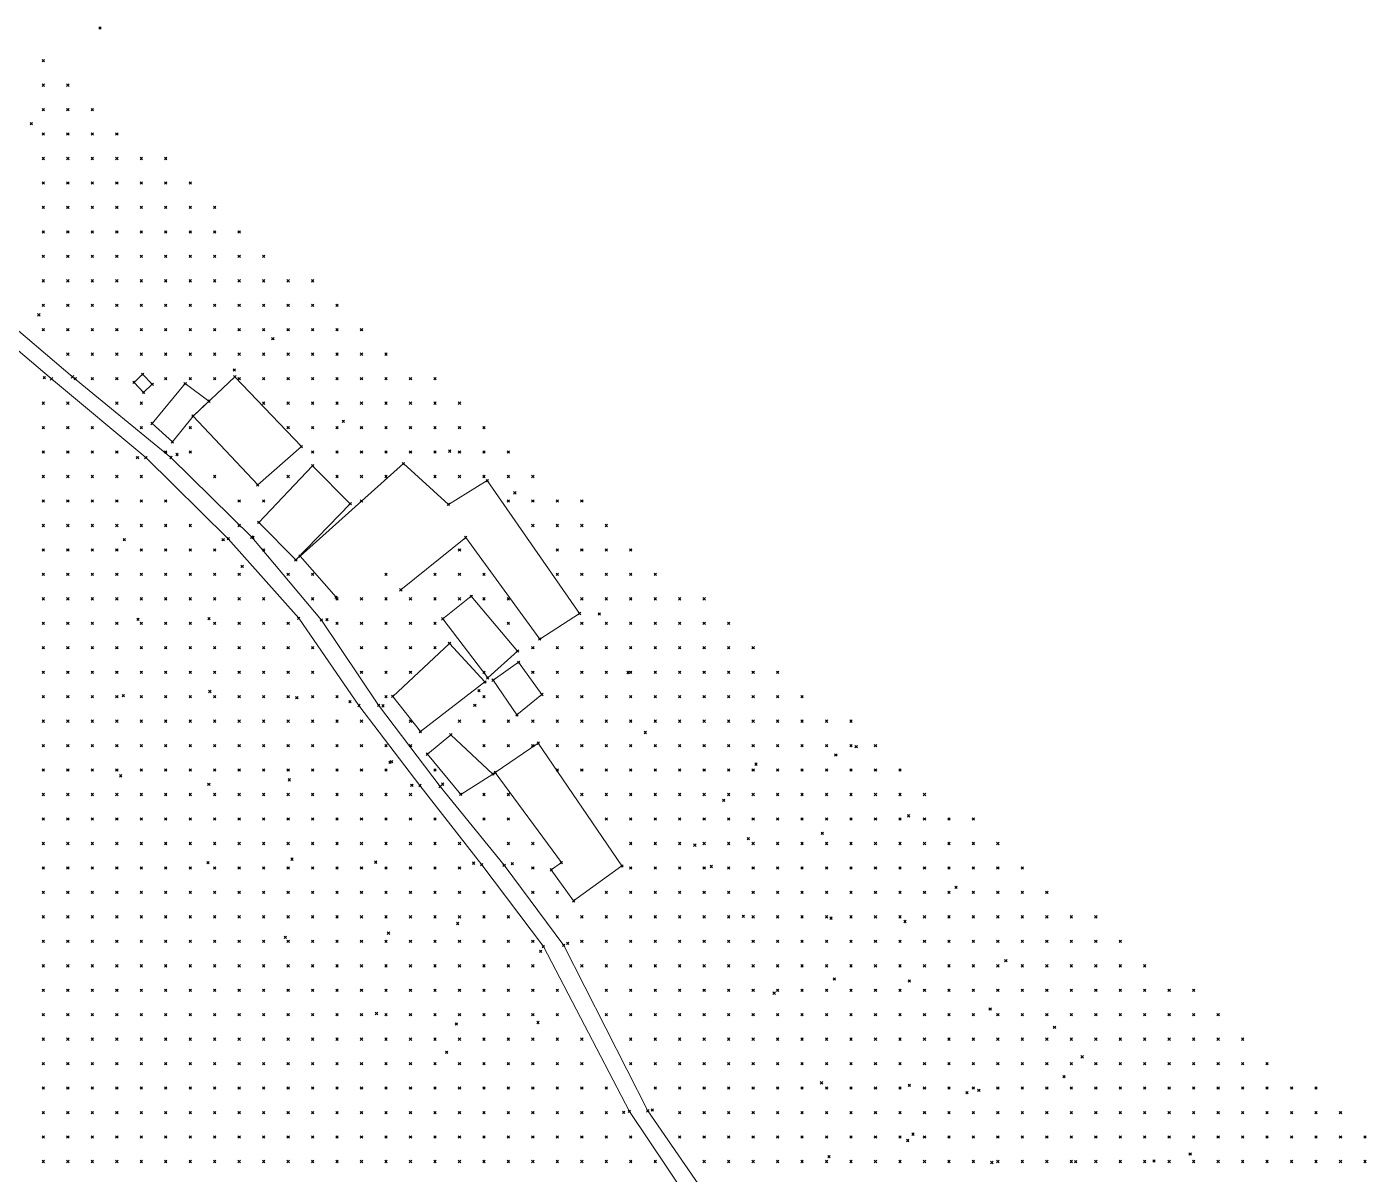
# Model space of a CAD drawing. Header units: metres. Extents: x 441556 to 446409, y 432338 to 461058.
# Drawn here: x 445470.2 to 445634.4, y 439372.4 to 439513 of the extents above; entities that cross this region are included whole.
import ezdxf

# ---------------------------------------------------------------- set-up
doc = ezdxf.new("R2010")
doc.units = ezdxf.units.M
doc.header["$MEASUREMENT"] = 0
doc.header["$PDMODE"] = 35
doc.header["$PDSIZE"] = 0.15
for name, color, linetype, lineweight in [('DTM-BRE-RevN_GRP_CONSTRUCTIE', 2, 'Continuous', 0), ('DTM-BRE-RevN_GRP_DRUM PAMANT', 2, 'Continuous', 0), ('DTM-BRE-RevN_GRP_DRUM PIATRA', 2, 'Continuous', 0), ('DTM-NOK-RevN_LIDAR_co_lidar', 91, 'Continuous', 0), ('DTM-NOK-RevN_RTK', 32, 'Continuous', 0)]:
    doc.layers.add(name, color=color, linetype=linetype, lineweight=lineweight)

msp = doc.modelspace()

# ---------------------------------------------------------------- linework, layer by layer
at = {"layer": 'DTM-BRE-RevN_GRP_CONSTRUCTIE'}
for p, q in [((445483.348, 439469.434, 355.159), (445484.405, 439470.425, 355.159)), ((445484.405, 439470.425, 355.159), (445485.568, 439469.205, 355.145)), ((445484.519, 439468.205, 355.002), (445483.348, 439469.434, 355.159)), ((445485.568, 439469.205, 355.145), (445484.519, 439468.205, 355.002)), ((445485.572, 439464.392, 354.172), (445489.62, 439469.283, 354.725)), ((445489.62, 439469.283, 354.725), (445492.527, 439467.133, 354.725)), ((445490.581, 439465.306, 354.46), (445495.709, 439470.119, 355.226)), ((445495.709, 439470.119, 355.226), (445503.857, 439461.56, 356.816)), ((445492.527, 439467.133, 354.725), (445490.581, 439465.306, 354.46)), ((445490.581, 439465.306, 354.46), (445488.054, 439462.143, 354.214)), ((445498.501, 439456.868, 354.716), (445490.581, 439465.306, 354.46)), ((445488.054, 439462.143, 354.214), (445485.572, 439464.392, 354.172)), ((445503.857, 439461.56, 356.816), (445498.501, 439456.868, 354.716)), ((445505.238, 439459.223, 356.605), (445498.643, 439452.27, 354.605)), ((445516.365, 439459.471, 357.934), (445503.71, 439448.13, 354.664)), ((445509.837, 439454.561, 356.647), (445505.238, 439459.223, 356.605)), ((445521.879, 439454.475, 358.454), (445516.365, 439459.471, 357.934)), ((445526.633, 439457.394, 359.411), (445521.879, 439454.475, 358.454)), ((445537.941, 439441.097, 359.756), (445526.633, 439457.394, 359.411)), ((445503.177, 439447.669, 354.094), (445509.837, 439454.561, 356.647)), ((445498.643, 439452.27, 354.605), (445503.177, 439447.669, 354.094)), ((445516.046, 439444.008, 356.265), (445523.995, 439450.417, 358.296)), ((445523.995, 439450.417, 358.296), (445533.069, 439437.974, 358.49)), ((445503.71, 439448.13, 354.664), (445508.11, 439443.094, 355.568)), ((445521.194, 439440.452, 356.948), (445524.682, 439443.217, 357.487)), ((445524.682, 439443.217, 357.487), (445530.346, 439436.495, 358.187)), ((445533.069, 439437.974, 358.49), (445537.941, 439441.097, 359.756)), ((445526.688, 439433.204, 357.82), (445521.194, 439440.452, 356.948)), ((445515.045, 439430.939, 355.394), (445522.014, 439437.438, 357.129)), ((445522.014, 439437.438, 357.129), (445526.358, 439432.705, 357.81)), ((445530.346, 439436.495, 358.187), (445526.688, 439433.204, 357.82)), ((445530.483, 439435.116, 358.263), (445527.367, 439432.923, 357.838)), ((445533.326, 439431.175, 358.363), (445530.483, 439435.116, 358.263)), ((445526.358, 439432.705, 357.81), (445518.444, 439426.616, 356.055)), ((445527.367, 439432.923, 357.838), (445530.274, 439428.676, 358.213)), ((445518.444, 439426.616, 356.055), (445515.045, 439430.939, 355.394)), ((445530.274, 439428.676, 358.213), (445533.326, 439431.175, 358.363)), ((445519.296, 439423.849, 355.225), (445522.17, 439426.222, 355.34)), ((445522.17, 439426.222, 355.34), (445527.33, 439421.411, 355.769)), ((445532.894, 439425.205, 357.931), (445527.62, 439421.612, 355.931)), ((445543.147, 439410.154, 357.505), (445532.894, 439425.205, 357.931)), ((445523.382, 439418.927, 355.587), (445519.296, 439423.849, 355.225)), ((445527.33, 439421.411, 355.769), (445523.382, 439418.927, 355.587)), ((445527.62, 439421.612, 355.931), (445535.717, 439410.559, 355.846)), ((445535.717, 439410.559, 355.846), (445534.484, 439409.668, 355.59)), ((445534.484, 439409.668, 355.59), (445537.226, 439405.874, 356.016)), ((445537.226, 439405.874, 356.016), (445543.147, 439410.154, 357.505))]:
    msp.add_line(p, q, dxfattribs=at)
at = {"layer": 'DTM-BRE-RevN_GRP_DRUM PAMANT'}
for p, q in [((445461.198, 439480.082, 355.376), (445473.241, 439469.87, 354.723)), ((445473.241, 439469.87, 354.723), (445484.801, 439460.218, 354.331)), ((445484.801, 439460.218, 354.331), (445494.895, 439450.264, 354.122)), ((445494.895, 439450.264, 354.122), (445503.529, 439440.519, 354.315)), ((445503.529, 439440.519, 354.315), (445510.915, 439429.815, 354.943)), ((445510.915, 439429.815, 354.943), (445518.387, 439420.013, 354.997)), ((445518.387, 439420.013, 354.997), (445525.961, 439410.305, 354.86)), ((445525.961, 439410.305, 354.86), (445533.511, 439400.26, 354.627)), ((445533.511, 439400.26, 354.627), (445544.056, 439380.06, 354.585)), ((445544.056, 439380.06, 354.585), (445551.036, 439369.637, 353.845))]:
    msp.add_line(p, q, dxfattribs=at)
at = {"layer": 'DTM-BRE-RevN_GRP_DRUM PIATRA'}
for p, q in [((445475.804, 439470.117, 354.713), (445463.857, 439480.279, 355.439)), ((445487.87, 439460.225, 354.319), (445475.804, 439470.117, 354.713)), ((445497.775, 439450.457, 354.117), (445487.87, 439460.225, 354.319)), ((445506.312, 439440.295, 354.502), (445497.775, 439450.457, 354.117)), ((445513.327, 439429.843, 355.013), (445506.312, 439440.295, 354.502)), ((445520.861, 439419.896, 355.212), (445513.327, 439429.843, 355.013)), ((445528.716, 439410.226, 355.007), (445520.861, 439419.896, 355.212)), ((445536.004, 439400.409, 354.93), (445528.716, 439410.226, 355.007)), ((445546.317, 439380.122, 354.813), (445536.004, 439400.409, 354.93)), ((445552.932, 439370.523, 354.027), (445546.317, 439380.122, 354.813))]:
    msp.add_line(p, q, dxfattribs=at)
at = {"layer": 'DTM-NOK-RevN_LIDAR_co_lidar'}
for p in [(445472.24, 439508.883, 359.851), (445472.24, 439505.884, 359.299), (445475.239, 439505.884, 359.255), (445472.24, 439502.884, 358.796), (445475.239, 439502.884, 358.801), (445478.239, 439502.884, 358.923), (445472.24, 439499.885, 358.286), (445475.239, 439499.885, 358.27), (445478.239, 439499.885, 358.523), (445481.238, 439499.885, 358.648), (445472.24, 439496.886, 357.762), (445475.239, 439496.886, 357.806), (445478.239, 439496.886, 357.981), (445481.238, 439496.886, 358.149), (445484.237, 439496.886, 358.297), (445487.237, 439496.886, 358.423), (445472.24, 439493.886, 357.333), (445475.239, 439493.886, 357.393), (445478.239, 439493.886, 357.525), (445481.238, 439493.886, 357.712), (445484.237, 439493.886, 357.856), (445487.237, 439493.886, 357.945), (445490.236, 439493.886, 358.06), (445472.24, 439490.887, 357.011), (445475.239, 439490.887, 356.99), (445478.239, 439490.887, 357.085), (445481.238, 439490.887, 357.262), (445484.237, 439490.887, 357.447), (445487.237, 439490.887, 357.558), (445490.236, 439490.887, 357.613), (445493.235, 439490.887, 357.862), (445472.24, 439487.888, 356.735), (445475.239, 439487.888, 356.711), (445478.239, 439487.888, 356.746), (445481.238, 439487.888, 356.846), (445484.237, 439487.888, 357.016), (445487.237, 439487.888, 357.168), (445490.236, 439487.888, 357.303), (445493.235, 439487.888, 357.427), (445496.235, 439487.888, 357.852), (445472.24, 439484.888, 356.507), (445475.239, 439484.888, 356.484), (445478.239, 439484.888, 356.507), (445481.238, 439484.888, 356.543), (445484.237, 439484.888, 356.638), (445487.237, 439484.888, 356.773), (445490.236, 439484.888, 356.952), (445493.235, 439484.888, 357.049), (445496.235, 439484.888, 357.415), (445499.234, 439484.888, 358.073), (445472.24, 439481.889, 356.304), (445475.239, 439481.889, 356.286), (445478.239, 439481.889, 356.282), (445481.238, 439481.889, 356.299), (445484.237, 439481.889, 356.32), (445487.237, 439481.889, 356.402), (445490.236, 439481.889, 356.467), (445493.235, 439481.889, 356.64), (445496.235, 439481.889, 357.167), (445499.234, 439481.889, 357.758), (445502.233, 439481.889, 358.179), (445505.233, 439481.889, 358.526), (445472.24, 439478.89, 356.035), (445475.239, 439478.89, 356.07), (445478.239, 439478.89, 356.058), (445481.238, 439478.89, 356.057), (445484.237, 439478.89, 356.042), (445487.237, 439478.89, 356.015), (445490.236, 439478.89, 356.003), (445493.235, 439478.89, 356.344), (445496.235, 439478.89, 356.952), (445499.234, 439478.89, 357.452), (445502.233, 439478.89, 357.789), (445505.233, 439478.89, 358.078), (445508.232, 439478.89, 358.391), (445472.24, 439475.89, 355.503), (445475.239, 439475.89, 355.771), (445478.239, 439475.89, 355.825), (445481.238, 439475.89, 355.817), (445484.237, 439475.89, 355.764), (445487.237, 439475.89, 355.613), (445490.236, 439475.89, 355.618), (445493.235, 439475.89, 356.081), (445496.235, 439475.89, 356.63), (445499.234, 439475.89, 357.056), (445502.233, 439475.89, 357.377), (445505.233, 439475.89, 357.628), (445508.232, 439475.89, 357.954), (445511.231, 439475.89, 358.375), (445475.239, 439472.891, 355.223), (445478.239, 439472.891, 355.506), (445481.238, 439472.891, 355.561), (445484.237, 439472.891, 355.466), (445487.237, 439472.891, 355.273), (445490.236, 439472.891, 355.212), (445493.235, 439472.891, 355.607), (445496.235, 439472.891, 356.216), (445499.234, 439472.891, 356.676), (445502.233, 439472.891, 356.982), (445505.233, 439472.891, 357.274), (445508.232, 439472.891, 357.633), (445511.231, 439472.891, 358.063), (445514.231, 439472.891, 358.476), (445478.239, 439469.891, 354.973), (445481.238, 439469.891, 355.177), (445487.237, 439469.891, 354.976), (445490.236, 439469.891, 354.834), (445493.235, 439469.891, 355.048), (445496.235, 439469.891, 355.708), (445499.234, 439469.891, 356.338), (445502.233, 439469.891, 356.725), (445505.233, 439469.891, 357.04), (445508.232, 439469.891, 357.362), (445511.231, 439469.891, 357.741), (445514.231, 439469.891, 358.156), (445517.23, 439469.891, 358.527), (445520.229, 439469.891, 359.011), (445472.24, 439466.892, 353.107), (445475.239, 439466.892, 353.86), (445481.238, 439466.892, 354.659), (445484.237, 439466.892, 354.766), (445499.234, 439466.892, 355.873), (445502.233, 439466.892, 356.5), (445505.233, 439466.892, 356.914), (445508.232, 439466.892, 357.201), (445511.231, 439466.892, 357.532), (445514.231, 439466.892, 357.913), (445517.23, 439466.892, 358.298), (445520.229, 439466.892, 358.735), (445523.229, 439466.892, 359.177), (445472.24, 439463.893, 352.846), (445475.239, 439463.893, 353.138), (445478.239, 439463.893, 354.047), (445484.237, 439463.893, 354.311), (445490.236, 439463.893, 354.473), (445502.233, 439463.893, 356.024), (445505.233, 439463.893, 356.73), (445508.232, 439463.893, 357.138), (445511.231, 439463.893, 357.452), (445514.231, 439463.893, 357.797), (445517.23, 439463.893, 358.164), (445520.229, 439463.893, 358.597), (445523.229, 439463.893, 358.956), (445526.228, 439463.893, 359.337), (445472.24, 439460.893, 352.583), (445475.239, 439460.893, 352.981), (445478.239, 439460.893, 353.576), (445481.238, 439460.893, 353.724), (445487.237, 439460.893, 354.143), (445490.236, 439460.893, 354.325), (445505.233, 439460.893, 356.403), (445508.232, 439460.893, 357.038), (445511.231, 439460.893, 357.297), (445514.231, 439460.893, 357.625), (445517.23, 439460.893, 358.115), (445520.229, 439460.893, 358.579), (445523.229, 439460.893, 358.934), (445526.228, 439460.893, 359.285), (445529.227, 439460.893, 359.649), (445472.24, 439457.894, 352.176), (445475.239, 439457.894, 352.543), (445478.239, 439457.894, 352.909), (445481.238, 439457.894, 353.142), (445484.237, 439457.894, 353.534), (445493.235, 439457.894, 354.391), (445502.233, 439457.894, 355.142), (445508.232, 439457.894, 356.922), (445511.231, 439457.894, 357.124), (445514.231, 439457.894, 357.39), (445520.229, 439457.894, 358.643), (445523.229, 439457.894, 359.029), (445526.228, 439457.894, 359.338), (445529.227, 439457.894, 359.702), (445532.227, 439457.894, 360.026), (445472.24, 439454.895, 351.829), (445475.239, 439454.895, 351.992), (445478.239, 439454.895, 352.679), (445481.238, 439454.895, 353.064), (445484.237, 439454.895, 353.224), (445487.237, 439454.895, 353.454), (445496.235, 439454.895, 354.412), (445499.234, 439454.895, 354.708), (445511.231, 439454.895, 356.838), (445529.227, 439454.895, 359.708), (445532.227, 439454.895, 360.064), (445535.226, 439454.895, 360.356), (445538.226, 439454.895, 360.843), (445472.24, 439451.895, 351.533), (445475.239, 439451.895, 351.732), (445478.239, 439451.895, 352.428), (445481.238, 439451.895, 352.939), (445484.237, 439451.895, 353.052), (445487.237, 439451.895, 353.132), (445490.236, 439451.895, 353.362), (445496.235, 439451.895, 354.187), (445532.227, 439451.895, 360.006), (445535.226, 439451.895, 360.377), (445538.226, 439451.895, 360.757), (445541.225, 439451.895, 361.221), (445472.24, 439448.896, 350.232), (445475.239, 439448.896, 350.785), (445478.239, 439448.896, 352.096), (445481.238, 439448.896, 352.725), (445484.237, 439448.896, 352.819), (445487.237, 439448.896, 352.83), (445490.236, 439448.896, 352.983), (445493.235, 439448.896, 353.377), (445499.234, 439448.896, 353.946), (445523.229, 439448.896, 357.776), (445535.226, 439448.896, 360.26), (445538.226, 439448.896, 360.607), (445541.225, 439448.896, 361.022), (445544.224, 439448.896, 361.52), (445472.24, 439445.897, 348.097), (445475.239, 439445.897, 349.325), (445478.239, 439445.897, 351.146), (445481.238, 439445.897, 352.246), (445484.237, 439445.897, 352.527), (445487.237, 439445.897, 352.54), (445490.236, 439445.897, 352.693), (445493.235, 439445.897, 352.969), (445496.235, 439445.897, 353.405), (445502.233, 439445.897, 354.055), (445505.233, 439445.897, 354.598), (445514.231, 439445.897, 356.213), (445520.229, 439445.897, 357.276), (445523.229, 439445.897, 357.608), (445526.228, 439445.897, 357.826), (445535.226, 439445.897, 360.11), (445538.226, 439445.897, 360.485), (445541.225, 439445.897, 360.87), (445544.224, 439445.897, 361.371), (445547.224, 439445.897, 361.971), (445472.24, 439442.897, 346.713), (445475.239, 439442.897, 348.063), (445478.239, 439442.897, 350.425), (445481.238, 439442.897, 351.83), (445484.237, 439442.897, 352.164), (445487.237, 439442.897, 352.235), (445490.236, 439442.897, 352.416), (445493.235, 439442.897, 352.62), (445496.235, 439442.897, 352.926), (445499.234, 439442.897, 353.437), (445505.233, 439442.897, 354.58), (445508.232, 439442.897, 355.348), (445511.231, 439442.897, 355.799), (445514.231, 439442.897, 356.143), (445517.23, 439442.897, 356.469), (445520.229, 439442.897, 356.899), (445523.229, 439442.897, 357.385), (445526.228, 439442.897, 357.919), (445529.227, 439442.897, 358.098), (445538.226, 439442.897, 360.111), (445541.225, 439442.897, 360.586), (445544.224, 439442.897, 361.106), (445547.224, 439442.897, 361.682), (445550.223, 439442.897, 362.3), (445553.222, 439442.897, 362.897), (445472.24, 439439.898, 345.507), (445475.239, 439439.898, 347.331), (445478.239, 439439.898, 349.613), (445481.238, 439439.898, 351.417), (445484.237, 439439.898, 351.816), (445487.237, 439439.898, 351.97), (445490.236, 439439.898, 352.162), (445493.235, 439439.898, 352.365), (445496.235, 439439.898, 352.662), (445499.234, 439439.898, 353.111), (445502.233, 439439.898, 353.711), (445508.232, 439439.898, 354.925), (445511.231, 439439.898, 355.742), (445514.231, 439439.898, 355.946), (445517.23, 439439.898, 356.221), (445520.229, 439439.898, 356.59), (445529.227, 439439.898, 358.144), (445538.226, 439439.898, 359.557), (445541.225, 439439.898, 360.105), (445544.224, 439439.898, 360.894), (445547.224, 439439.898, 361.373), (445550.223, 439439.898, 361.901), (445553.222, 439439.898, 362.479), (445556.222, 439439.898, 363.039), (445472.24, 439436.899, 344.696), (445475.239, 439436.899, 346.803), (445478.239, 439436.899, 349.571), (445481.238, 439436.899, 351.168), (445484.237, 439436.899, 351.501), (445487.237, 439436.899, 351.672), (445490.236, 439436.899, 351.88), (445493.235, 439436.899, 352.091), (445496.235, 439436.899, 352.386), (445499.234, 439436.899, 352.788), (445502.233, 439436.899, 353.348), (445505.233, 439436.899, 354.023), (445511.231, 439436.899, 355.146), (445514.231, 439436.899, 355.572), (445517.23, 439436.899, 356.029), (445520.229, 439436.899, 356.688), (445532.227, 439436.899, 358.309), (445535.226, 439436.899, 358.631), (445538.226, 439436.899, 359.244), (445541.225, 439436.899, 359.859), (445544.224, 439436.899, 360.428), (445547.224, 439436.899, 360.997), (445550.223, 439436.899, 361.472), (445553.222, 439436.899, 361.97), (445556.222, 439436.899, 362.532), (445559.221, 439436.899, 363.086), (445472.24, 439433.899, 344.365), (445475.239, 439433.899, 347.168), (445478.239, 439433.899, 349.961), (445481.238, 439433.899, 350.962), (445484.237, 439433.899, 351.185), (445487.237, 439433.899, 351.388), (445490.236, 439433.899, 351.616), (445493.235, 439433.899, 351.855), (445496.235, 439433.899, 352.163), (445499.234, 439433.899, 352.546), (445502.233, 439433.899, 353.068), (445505.233, 439433.899, 353.774), (445511.231, 439433.899, 354.905), (445514.231, 439433.899, 355.324), (445517.23, 439433.899, 355.852), (445526.228, 439433.899, 357.536), (445532.227, 439433.899, 358.324), (445535.226, 439433.899, 358.445), (445538.226, 439433.899, 358.822), (445541.225, 439433.899, 359.51), (445544.224, 439433.899, 360.073), (445547.224, 439433.899, 360.604), (445550.223, 439433.899, 361.054), (445553.222, 439433.899, 361.499), (445556.222, 439433.899, 362.034), (445559.221, 439433.899, 362.618), (445562.22, 439433.899, 363.179), (445472.24, 439430.9, 344.419), (445475.239, 439430.9, 347.059), (445478.239, 439430.9, 349.873), (445481.238, 439430.9, 350.646), (445484.237, 439430.9, 350.86), (445487.237, 439430.9, 351.086), (445490.236, 439430.9, 351.358), (445493.235, 439430.9, 351.67), (445496.235, 439430.9, 351.988), (445499.234, 439430.9, 352.341), (445502.233, 439430.9, 352.808), (445505.233, 439430.9, 353.416), (445508.232, 439430.9, 354.117), (445514.231, 439430.9, 355.1), (445526.228, 439430.9, 356.85), (445535.226, 439430.9, 358.147), (445538.226, 439430.9, 358.666), (445541.225, 439430.9, 359.104), (445544.224, 439430.9, 359.716), (445547.224, 439430.9, 360.243), (445550.223, 439430.9, 360.697), (445553.222, 439430.9, 361.13), (445556.222, 439430.9, 361.615), (445559.221, 439430.9, 362.161), (445562.22, 439430.9, 362.742), (445565.22, 439430.9, 363.384), (445472.24, 439427.901, 344.822), (445475.239, 439427.901, 347.631), (445478.239, 439427.901, 349.798), (445481.238, 439427.901, 350.359), (445484.237, 439427.901, 350.574), (445487.237, 439427.901, 350.826), (445490.236, 439427.901, 351.137), (445493.235, 439427.901, 351.511), (445496.235, 439427.901, 351.836), (445499.234, 439427.901, 352.148), (445502.233, 439427.901, 352.595), (445505.233, 439427.901, 353.114), (445508.232, 439427.901, 353.7), (445511.231, 439427.901, 354.409), (445517.23, 439427.901, 355.153), (445523.229, 439427.901, 355.575), (445526.228, 439427.901, 356.112), (445529.227, 439427.901, 357.513), (445532.227, 439427.901, 358.126), (445535.226, 439427.901, 358.246), (445538.226, 439427.901, 358.594), (445541.225, 439427.901, 358.878), (445544.224, 439427.901, 359.314), (445547.224, 439427.901, 359.802), (445550.223, 439427.901, 360.282), (445553.222, 439427.901, 360.776), (445556.222, 439427.901, 361.28), (445559.221, 439427.901, 361.814), (445562.22, 439427.901, 362.391), (445565.22, 439427.901, 363.021), (445568.219, 439427.901, 363.737), (445571.218, 439427.901, 364.453), (445472.24, 439424.901, 346.107), (445475.239, 439424.901, 348.61), (445478.239, 439424.901, 349.833), (445481.238, 439424.901, 350.13), (445484.237, 439424.901, 350.31), (445487.237, 439424.901, 350.577), (445490.236, 439424.901, 350.911), (445493.235, 439424.901, 351.259), (445496.235, 439424.901, 351.61), (445499.234, 439424.901, 351.968), (445502.233, 439424.901, 352.382), (445505.233, 439424.901, 352.855), (445508.232, 439424.901, 353.367), (445511.231, 439424.901, 353.978), (445514.231, 439424.901, 354.602), (445517.23, 439424.901, 354.98), (445526.228, 439424.901, 355.751), (445529.227, 439424.901, 356.402), (445532.227, 439424.901, 358.194), (445535.226, 439424.901, 358.22), (445538.226, 439424.901, 358.402), (445541.225, 439424.901, 358.635), (445544.224, 439424.901, 358.906), (445547.224, 439424.901, 359.447), (445550.223, 439424.901, 359.961), (445553.222, 439424.901, 360.502), (445556.222, 439424.901, 360.961), (445559.221, 439424.901, 361.464), (445562.22, 439424.901, 362.057), (445565.22, 439424.901, 362.741), (445568.219, 439424.901, 363.434), (445571.218, 439424.901, 364.152), (445574.218, 439424.901, 364.89), (445472.24, 439421.902, 347.142), (445475.239, 439421.902, 348.879), (445478.239, 439421.902, 349.728), (445481.238, 439421.902, 349.91), (445484.237, 439421.902, 350.048), (445487.237, 439421.902, 350.33), (445490.236, 439421.902, 350.664), (445493.235, 439421.902, 351.005), (445496.235, 439421.902, 351.388), (445499.234, 439421.902, 351.769), (445502.233, 439421.902, 352.127), (445505.233, 439421.902, 352.55), (445508.232, 439421.902, 353.033), (445511.231, 439421.902, 353.568), (445514.231, 439421.902, 354.214), (445520.229, 439421.902, 355.073), (445535.226, 439421.902, 358.092), (445538.226, 439421.902, 358.237), (445541.225, 439421.902, 358.408), (445544.224, 439421.902, 358.614), (445547.224, 439421.902, 359.057), (445550.223, 439421.902, 359.676), (445553.222, 439421.902, 360.221), (445556.222, 439421.902, 360.72), (445559.221, 439421.902, 361.198), (445562.22, 439421.902, 361.759), (445565.22, 439421.902, 362.431), (445568.219, 439421.902, 363.118), (445571.218, 439421.902, 363.829), (445574.218, 439421.902, 364.64), (445577.217, 439421.902, 365.37), (445472.24, 439418.903, 346.85), (445475.239, 439418.903, 348.314), (445478.239, 439418.903, 349.394), (445481.238, 439418.903, 349.709), (445484.237, 439418.903, 349.856), (445487.237, 439418.903, 350.102), (445490.236, 439418.903, 350.441), (445493.235, 439418.903, 350.829), (445496.235, 439418.903, 351.187), (445499.234, 439418.903, 351.53), (445502.233, 439418.903, 351.878), (445505.233, 439418.903, 352.284), (445508.232, 439418.903, 352.745), (445511.231, 439418.903, 353.202), (445514.231, 439418.903, 353.72), (445517.23, 439418.903, 354.264), (445526.228, 439418.903, 355.423), (445529.227, 439418.903, 355.457), (445538.226, 439418.903, 358.162), (445541.225, 439418.903, 358.273), (445544.224, 439418.903, 358.423), (445547.224, 439418.903, 358.726), (445550.223, 439418.903, 359.286), (445553.222, 439418.903, 359.87), (445556.222, 439418.903, 360.497), (445559.221, 439418.903, 361.02), (445562.22, 439418.903, 361.514), (445565.22, 439418.903, 362.127), (445568.219, 439418.903, 362.82), (445571.218, 439418.903, 363.541), (445574.218, 439418.903, 364.325), (445577.217, 439418.903, 365.128), (445580.216, 439418.903, 365.767), (445472.24, 439415.903, 345.031), (445475.239, 439415.903, 346.673), (445478.239, 439415.903, 348.347), (445481.238, 439415.903, 349.332), (445484.237, 439415.903, 349.702), (445487.237, 439415.903, 349.919), (445490.236, 439415.903, 350.187), (445493.235, 439415.903, 350.538), (445496.235, 439415.903, 350.889), (445499.234, 439415.903, 351.232), (445502.233, 439415.903, 351.598), (445505.233, 439415.903, 352.019), (445508.232, 439415.903, 352.478), (445511.231, 439415.903, 352.893), (445514.231, 439415.903, 353.288), (445517.23, 439415.903, 353.767), (445520.229, 439415.903, 354.357), (445526.228, 439415.903, 355.182), (445529.227, 439415.903, 355.352), (445541.225, 439415.903, 358.203), (445544.224, 439415.903, 358.288), (445547.224, 439415.903, 358.498), (445550.223, 439415.903, 358.923), (445553.222, 439415.903, 359.522), (445556.222, 439415.903, 360.194), (445559.221, 439415.903, 360.763), (445562.22, 439415.903, 361.279), (445565.22, 439415.903, 361.883), (445568.219, 439415.903, 362.551), (445571.218, 439415.903, 363.251), (445574.218, 439415.903, 363.993), (445577.217, 439415.903, 364.773), (445580.216, 439415.903, 365.562), (445583.216, 439415.903, 366.111), (445586.215, 439415.903, 366.638), (445472.24, 439412.904, 342.826), (445475.239, 439412.904, 344.363), (445478.239, 439412.904, 346.432), (445481.238, 439412.904, 348.455), (445484.237, 439412.904, 349.437), (445487.237, 439412.904, 349.771), (445490.236, 439412.904, 349.952), (445493.235, 439412.904, 350.22), (445496.235, 439412.904, 350.561), (445499.234, 439412.904, 350.908), (445502.233, 439412.904, 351.279), (445505.233, 439412.904, 351.711), (445508.232, 439412.904, 352.172), (445511.231, 439412.904, 352.602), (445514.231, 439412.904, 352.996), (445517.23, 439412.904, 353.378), (445520.229, 439412.904, 353.847), (445523.229, 439412.904, 354.465), (445529.227, 439412.904, 355.238), (445532.227, 439412.904, 355.595), (445544.224, 439412.904, 358.23), (445547.224, 439412.904, 358.367), (445550.223, 439412.904, 358.666), (445553.222, 439412.904, 359.169), (445556.222, 439412.904, 359.826), (445559.221, 439412.904, 360.442), (445562.22, 439412.904, 361.045), (445565.22, 439412.904, 361.663), (445568.219, 439412.904, 362.289), (445571.218, 439412.904, 362.967), (445574.218, 439412.904, 363.677), (445577.217, 439412.904, 364.416), (445580.216, 439412.904, 365.249), (445583.216, 439412.904, 366.004), (445586.215, 439412.904, 366.473), (445589.214, 439412.904, 367.093), (445472.24, 439409.905, 340.796), (445475.239, 439409.905, 342.329), (445478.239, 439409.905, 344.4), (445481.238, 439409.905, 346.925), (445484.237, 439409.905, 348.732), (445487.237, 439409.905, 349.533), (445490.236, 439409.905, 349.792), (445493.235, 439409.905, 349.996), (445496.235, 439409.905, 350.27), (445499.234, 439409.905, 350.585), (445502.233, 439409.905, 350.979), (445505.233, 439409.905, 351.413), (445508.232, 439409.905, 351.827), (445511.231, 439409.905, 352.272), (445514.231, 439409.905, 352.696), (445517.23, 439409.905, 353.048), (445520.229, 439409.905, 353.456), (445523.229, 439409.905, 353.916), (445532.227, 439409.905, 355.323), (445544.224, 439409.905, 358.028), (445547.224, 439409.905, 358.312), (445550.223, 439409.905, 358.515), (445553.222, 439409.905, 358.861), (445556.222, 439409.905, 359.469), (445559.221, 439409.905, 360.132), (445562.22, 439409.905, 360.791), (445565.22, 439409.905, 361.419), (445568.219, 439409.905, 362.029), (445571.218, 439409.905, 362.7), (445574.218, 439409.905, 363.398), (445577.217, 439409.905, 364.099), (445580.216, 439409.905, 364.93), (445583.216, 439409.905, 365.795), (445586.215, 439409.905, 366.356), (445589.214, 439409.905, 366.873), (445592.214, 439409.905, 367.59), (445472.24, 439406.905, 338.744), (445475.239, 439406.905, 340.581), (445478.239, 439406.905, 342.618), (445481.238, 439406.905, 344.976), (445484.237, 439406.905, 347.243), (445487.237, 439406.905, 348.825), (445490.236, 439406.905, 349.522), (445493.235, 439406.905, 349.772), (445496.235, 439406.905, 349.995), (445499.234, 439406.905, 350.286), (445502.233, 439406.905, 350.679), (445505.233, 439406.905, 351.095), (445508.232, 439406.905, 351.474), (445511.231, 439406.905, 351.89), (445514.231, 439406.905, 352.289), (445517.23, 439406.905, 352.69), (445520.229, 439406.905, 353.062), (445523.229, 439406.905, 353.434), (445526.228, 439406.905, 353.946), (445532.227, 439406.905, 354.891), (445535.226, 439406.905, 355.681), (445541.225, 439406.905, 356.346), (445544.224, 439406.905, 357.445), (445547.224, 439406.905, 358.15), (445550.223, 439406.905, 358.43), (445553.222, 439406.905, 358.675), (445556.222, 439406.905, 359.14), (445559.221, 439406.905, 359.796), (445562.22, 439406.905, 360.488), (445565.22, 439406.905, 361.136), (445568.219, 439406.905, 361.766), (445571.218, 439406.905, 362.435), (445574.218, 439406.905, 363.131), (445577.217, 439406.905, 363.833), (445580.216, 439406.905, 364.609), (445583.216, 439406.905, 365.419), (445586.215, 439406.905, 366.141), (445589.214, 439406.905, 366.699), (445592.214, 439406.905, 367.344), (445595.213, 439406.905, 368.064), (445472.24, 439403.906, 336.936), (445475.239, 439403.906, 338.79), (445478.239, 439403.906, 340.81), (445481.238, 439403.906, 342.955), (445484.237, 439403.906, 345.165), (445487.237, 439403.906, 347.313), (445490.236, 439403.906, 348.692), (445493.235, 439403.906, 349.424), (445496.235, 439403.906, 349.791), (445499.234, 439403.906, 350.055), (445502.233, 439403.906, 350.368), (445505.233, 439403.906, 350.725), (445508.232, 439403.906, 351.112), (445511.231, 439403.906, 351.505), (445514.231, 439403.906, 351.89), (445517.23, 439403.906, 352.273), (445520.229, 439403.906, 352.65), (445523.229, 439403.906, 353.075), (445526.228, 439403.906, 353.518), (445529.227, 439403.906, 354.089), (445535.226, 439403.906, 355.392), (445538.226, 439403.906, 355.916), (445541.225, 439403.906, 356.174), (445544.224, 439403.906, 356.75), (445547.224, 439403.906, 357.673), (445550.223, 439403.906, 358.275), (445553.222, 439403.906, 358.566), (445556.222, 439403.906, 358.869), (445559.221, 439403.906, 359.434), (445562.22, 439403.906, 360.151), (445565.22, 439403.906, 360.846), (445568.219, 439403.906, 361.517), (445571.218, 439403.906, 362.207), (445574.218, 439403.906, 362.903), (445577.217, 439403.906, 363.596), (445580.216, 439403.906, 364.288), (445583.216, 439403.906, 364.984), (445586.215, 439403.906, 365.769), (445589.214, 439403.906, 366.522), (445592.214, 439403.906, 367.177), (445595.213, 439403.906, 367.736), (445598.212, 439403.906, 368.557), (445601.212, 439403.906, 369.329), (445472.24, 439400.907, 335.381), (445475.239, 439400.907, 337.14), (445478.239, 439400.907, 339.104), (445481.238, 439400.907, 341.066), (445484.237, 439400.907, 343.175), (445487.237, 439400.907, 345.357), (445490.236, 439400.907, 347.269), (445493.235, 439400.907, 348.782), (445496.235, 439400.907, 349.567), (445499.234, 439400.907, 349.889), (445502.233, 439400.907, 350.143), (445505.233, 439400.907, 350.423), (445508.232, 439400.907, 350.771), (445511.231, 439400.907, 351.182), (445514.231, 439400.907, 351.578), (445517.23, 439400.907, 351.87), (445520.229, 439400.907, 352.277), (445523.229, 439400.907, 352.715), (445526.228, 439400.907, 353.129), (445529.227, 439400.907, 353.595), (445532.227, 439400.907, 354.164), (445538.226, 439400.907, 355.67), (445541.225, 439400.907, 356.036), (445544.224, 439400.907, 356.365), (445547.224, 439400.907, 357.008), (445550.223, 439400.907, 357.967), (445553.222, 439400.907, 358.471), (445556.222, 439400.907, 358.723), (445559.221, 439400.907, 359.12), (445562.22, 439400.907, 359.81), (445565.22, 439400.907, 360.584), (445568.219, 439400.907, 361.291), (445571.218, 439400.907, 362.011), (445574.218, 439400.907, 362.723), (445577.217, 439400.907, 363.365), (445580.216, 439400.907, 364.01), (445583.216, 439400.907, 364.621), (445586.215, 439400.907, 365.347), (445589.214, 439400.907, 366.197), (445592.214, 439400.907, 366.959), (445595.213, 439400.907, 367.547), (445598.212, 439400.907, 368.189), (445601.212, 439400.907, 368.962), (445604.211, 439400.907, 369.65), (445472.24, 439397.907, 333.989), (445475.239, 439397.907, 335.632), (445478.239, 439397.907, 337.611), (445481.238, 439397.907, 339.498), (445484.237, 439397.907, 341.513), (445487.237, 439397.907, 343.58), (445490.236, 439397.907, 345.778), (445493.235, 439397.907, 347.661), (445496.235, 439397.907, 348.886), (445499.234, 439397.907, 349.549), (445502.233, 439397.907, 349.935), (445505.233, 439397.907, 350.237), (445508.232, 439397.907, 350.553), (445511.231, 439397.907, 350.908), (445514.231, 439397.907, 351.242), (445517.23, 439397.907, 351.577), (445520.229, 439397.907, 351.923), (445523.229, 439397.907, 352.335), (445526.228, 439397.907, 352.819), (445529.227, 439397.907, 353.307), (445532.227, 439397.907, 353.658), (445538.226, 439397.907, 355.159), (445541.225, 439397.907, 355.897), (445544.224, 439397.907, 356.245), (445547.224, 439397.907, 356.57), (445550.223, 439397.907, 357.476), (445553.222, 439397.907, 358.284), (445556.222, 439397.907, 358.642), (445559.221, 439397.907, 358.908), (445562.22, 439397.907, 359.493), (445565.22, 439397.907, 360.282), (445568.219, 439397.907, 361.039), (445571.218, 439397.907, 361.773), (445574.218, 439397.907, 362.492), (445577.217, 439397.907, 363.144), (445580.216, 439397.907, 363.768), (445583.216, 439397.907, 364.335), (445586.215, 439397.907, 364.922), (445589.214, 439397.907, 365.728), (445592.214, 439397.907, 366.545), (445595.213, 439397.907, 367.319), (445598.212, 439397.907, 367.864), (445601.212, 439397.907, 368.494), (445604.211, 439397.907, 369.193), (445607.21, 439397.907, 369.767), (445472.24, 439394.908, 332.911), (445475.239, 439394.908, 334.477), (445478.239, 439394.908, 336.261), (445481.238, 439394.908, 337.97), (445484.237, 439394.908, 339.843), (445487.237, 439394.908, 341.842), (445490.236, 439394.908, 343.894), (445493.235, 439394.908, 345.77), (445496.235, 439394.908, 347.252), (445499.234, 439394.908, 348.379), (445502.233, 439394.908, 349.183), (445505.233, 439394.908, 349.707), (445508.232, 439394.908, 350.167), (445511.231, 439394.908, 350.648), (445514.231, 439394.908, 351.043), (445517.23, 439394.908, 351.392), (445520.229, 439394.908, 351.73), (445523.229, 439394.908, 352.083), (445526.228, 439394.908, 352.552), (445529.227, 439394.908, 353.056), (445532.227, 439394.908, 353.481), (445535.226, 439394.908, 353.993), (445541.225, 439394.908, 355.619), (445544.224, 439394.908, 356.093), (445547.224, 439394.908, 356.397), (445550.223, 439394.908, 356.982), (445553.222, 439394.908, 357.969), (445556.222, 439394.908, 358.528), (445559.221, 439394.908, 358.77), (445562.22, 439394.908, 359.186), (445565.22, 439394.908, 359.9), (445568.219, 439394.908, 360.691), (445571.218, 439394.908, 361.435), (445574.218, 439394.908, 362.175), (445577.217, 439394.908, 362.852), (445580.216, 439394.908, 363.454), (445583.216, 439394.908, 363.995), (445586.215, 439394.908, 364.484), (445589.214, 439394.908, 365.176), (445592.214, 439394.908, 365.997), (445595.213, 439394.908, 366.866), (445598.212, 439394.908, 367.547), (445601.212, 439394.908, 368.066), (445604.211, 439394.908, 368.629), (445607.21, 439394.908, 369.287), (445610.21, 439394.908, 369.827), (445613.209, 439394.908, 370.421), (445472.24, 439391.909, 332.008), (445475.239, 439391.909, 333.458), (445478.239, 439391.909, 334.893), (445481.238, 439391.909, 336.169), (445484.237, 439391.909, 338.147), (445487.237, 439391.909, 339.971), (445490.236, 439391.909, 341.9), (445493.235, 439391.909, 343.382), (445496.235, 439391.909, 344.826), (445499.234, 439391.909, 346.11), (445502.233, 439391.909, 346.962), (445505.233, 439391.909, 347.848), (445508.232, 439391.909, 348.936), (445511.231, 439391.909, 349.945), (445514.231, 439391.909, 350.759), (445517.23, 439391.909, 351.265), (445520.229, 439391.909, 351.633), (445523.229, 439391.909, 351.975), (445526.228, 439391.909, 352.325), (445529.227, 439391.909, 352.777), (445532.227, 439391.909, 353.295), (445535.226, 439391.909, 353.748), (445541.225, 439391.909, 355.009), (445544.224, 439391.909, 355.855), (445547.224, 439391.909, 356.277), (445550.223, 439391.909, 356.593), (445553.222, 439391.909, 357.463), (445556.222, 439391.909, 358.281), (445559.221, 439391.909, 358.664), (445562.22, 439391.909, 358.901), (445565.22, 439391.909, 359.503), (445568.219, 439391.909, 360.266), (445571.218, 439391.909, 360.93), (445574.218, 439391.909, 361.689), (445577.217, 439391.909, 362.425), (445580.216, 439391.909, 363.014), (445583.216, 439391.909, 363.6), (445586.215, 439391.909, 364.112), (445589.214, 439391.909, 364.666), (445592.214, 439391.909, 365.414), (445595.213, 439391.909, 366.273), (445598.212, 439391.909, 366.997), (445601.212, 439391.909, 367.648), (445604.211, 439391.909, 368.141), (445607.21, 439391.909, 368.703), (445610.21, 439391.909, 369.281), (445613.209, 439391.909, 369.867), (445616.208, 439391.909, 370.536), (445472.24, 439388.909, 330.365), (445475.239, 439388.909, 332.466), (445478.239, 439388.909, 333.633), (445481.238, 439388.909, 334.801), (445484.237, 439388.909, 336.296), (445487.237, 439388.909, 337.879), (445490.236, 439388.909, 339.413), (445493.235, 439388.909, 340.973), (445496.235, 439388.909, 342.486), (445499.234, 439388.909, 343.552), (445502.233, 439388.909, 344.303), (445505.233, 439388.909, 345.05), (445508.232, 439388.909, 346.205), (445511.231, 439388.909, 348.034), (445514.231, 439388.909, 349.688), (445517.23, 439388.909, 350.693), (445520.229, 439388.909, 351.387), (445523.229, 439388.909, 351.9), (445526.228, 439388.909, 352.213), (445529.227, 439388.909, 352.48), (445532.227, 439388.909, 352.984), (445535.226, 439388.909, 353.552), (445538.226, 439388.909, 354.052), (445544.224, 439388.909, 355.673), (445547.224, 439388.909, 356.091), (445550.223, 439388.909, 356.374), (445553.222, 439388.909, 356.764), (445556.222, 439388.909, 357.813), (445559.221, 439388.909, 358.455), (445562.22, 439388.909, 358.656), (445565.22, 439388.909, 359.061), (445568.219, 439388.909, 359.666), (445571.218, 439388.909, 360.329), (445574.218, 439388.909, 361.076), (445577.217, 439388.909, 361.831), (445580.216, 439388.909, 362.499), (445583.216, 439388.909, 363.078), (445586.215, 439388.909, 363.728), (445589.214, 439388.909, 364.231), (445592.214, 439388.909, 364.79), (445595.213, 439388.909, 365.585), (445598.212, 439388.909, 366.399), (445601.212, 439388.909, 367.084), (445604.211, 439388.909, 367.725), (445607.21, 439388.909, 368.205), (445610.21, 439388.909, 368.727), (445613.209, 439388.909, 369.356), (445616.208, 439388.909, 369.979), (445619.208, 439388.909, 370.572), (445472.24, 439385.91, 329.067), (445475.239, 439385.91, 331.506), (445478.239, 439385.91, 332.491), (445481.238, 439385.91, 333.56), (445484.237, 439385.91, 334.802), (445487.237, 439385.91, 336.135), (445490.236, 439385.91, 337.316), (445493.235, 439385.91, 338.779), (445496.235, 439385.91, 340.102), (445499.234, 439385.91, 341.031), (445502.233, 439385.91, 341.701), (445505.233, 439385.91, 342.546), (445508.232, 439385.91, 344.069), (445511.231, 439385.91, 345.964), (445514.231, 439385.91, 347.458), (445517.23, 439385.91, 348.531), (445520.229, 439385.91, 349.933), (445523.229, 439385.91, 351.266), (445526.228, 439385.91, 352.084), (445529.227, 439385.91, 352.491), (445532.227, 439385.91, 352.764), (445535.226, 439385.91, 353.31), (445538.226, 439385.91, 354.06), (445544.224, 439385.91, 355.345), (445547.224, 439385.91, 355.811), (445550.223, 439385.91, 356.124), (445553.222, 439385.91, 356.437), (445556.222, 439385.91, 357.008), (445559.221, 439385.91, 357.929), (445562.22, 439385.91, 358.445), (445565.22, 439385.91, 358.643), (445568.219, 439385.91, 359.11), (445571.218, 439385.91, 359.745), (445574.218, 439385.91, 360.409), (445577.217, 439385.91, 361.191), (445580.216, 439385.91, 361.88), (445583.216, 439385.91, 362.508), (445586.215, 439385.91, 363.152), (445589.214, 439385.91, 363.81), (445592.214, 439385.91, 364.327), (445595.213, 439385.91, 364.924), (445598.212, 439385.91, 365.68), (445601.212, 439385.91, 366.514), (445604.211, 439385.91, 367.173), (445607.21, 439385.91, 367.767), (445610.21, 439385.91, 368.275), (445613.209, 439385.91, 368.809), (445616.208, 439385.91, 369.395), (445619.208, 439385.91, 369.965), (445622.207, 439385.91, 370.556), (445472.24, 439382.911, 326.109), (445475.239, 439382.911, 329.859), (445478.239, 439382.911, 331.343), (445481.238, 439382.911, 332.41), (445484.237, 439382.911, 333.473), (445487.237, 439382.911, 334.589), (445490.236, 439382.911, 335.62), (445493.235, 439382.911, 336.763), (445496.235, 439382.911, 337.677), (445499.234, 439382.911, 338.261), (445502.233, 439382.911, 339.052), (445505.233, 439382.911, 340.353), (445508.232, 439382.911, 342.007), (445511.231, 439382.911, 343.657), (445514.231, 439382.911, 344.97), (445517.23, 439382.911, 346.233), (445520.229, 439382.911, 347.622), (445523.229, 439382.911, 348.68), (445526.228, 439382.911, 350.457), (445529.227, 439382.911, 352.174), (445532.227, 439382.911, 352.665), (445535.226, 439382.911, 353.02), (445538.226, 439382.911, 353.749), (445541.225, 439382.911, 354.717), (445547.224, 439382.911, 355.365), (445550.223, 439382.911, 355.783), (445553.222, 439382.911, 356.117), (445556.222, 439382.911, 356.427), (445559.221, 439382.911, 357.487), (445562.22, 439382.911, 358.197), (445565.22, 439382.911, 358.356), (445568.219, 439382.911, 358.674), (445571.218, 439382.911, 359.175), (445574.218, 439382.911, 359.768), (445577.217, 439382.911, 360.496), (445580.216, 439382.911, 361.316), (445583.216, 439382.911, 361.972), (445586.215, 439382.911, 362.528), (445589.214, 439382.911, 363.177), (445592.214, 439382.911, 363.903), (445595.213, 439382.911, 364.51), (445598.212, 439382.911, 365.116), (445601.212, 439382.911, 365.756), (445604.211, 439382.911, 366.463), (445607.21, 439382.911, 367.218), (445610.21, 439382.911, 367.88), (445613.209, 439382.911, 368.331), (445616.208, 439382.911, 368.882), (445619.208, 439382.911, 369.48), (445622.207, 439382.911, 370.057), (445625.206, 439382.911, 370.615), (445628.206, 439382.911, 371.168), (445472.24, 439379.911, 325.237), (445475.239, 439379.911, 325.77), (445478.239, 439379.911, 328.986), (445481.238, 439379.911, 330.898), (445484.237, 439379.911, 332.279), (445487.237, 439379.911, 333.214), (445490.236, 439379.911, 334.125), (445493.235, 439379.911, 335.146), (445496.235, 439379.911, 335.73), (445499.234, 439379.911, 335.999), (445502.233, 439379.911, 336.585), (445505.233, 439379.911, 338.019), (445508.232, 439379.911, 339.858), (445511.231, 439379.911, 341.246), (445514.231, 439379.911, 342.467), (445517.23, 439379.911, 343.624), (445520.229, 439379.911, 344.877), (445523.229, 439379.911, 346.811), (445526.228, 439379.911, 348.871), (445529.227, 439379.911, 350.892), (445532.227, 439379.911, 351.929), (445535.226, 439379.911, 352.355), (445538.226, 439379.911, 353.5), (445541.225, 439379.911, 354.234), (445550.223, 439379.911, 355.397), (445553.222, 439379.911, 355.759), (445556.222, 439379.911, 356.079), (445559.221, 439379.911, 356.646), (445562.22, 439379.911, 357.473), (445565.22, 439379.911, 358.001), (445568.219, 439379.911, 358.228), (445571.218, 439379.911, 358.647), (445574.218, 439379.911, 359.222), (445577.217, 439379.911, 359.855), (445580.216, 439379.911, 360.672), (445583.216, 439379.911, 361.372), (445586.215, 439379.911, 361.942), (445589.214, 439379.911, 362.56), (445592.214, 439379.911, 363.268), (445595.213, 439379.911, 364.107), (445598.212, 439379.911, 364.667), (445601.212, 439379.911, 365.206), (445604.211, 439379.911, 365.856), (445607.21, 439379.911, 366.658), (445610.21, 439379.911, 367.366), (445613.209, 439379.911, 367.857), (445616.208, 439379.911, 368.333), (445619.208, 439379.911, 368.806), (445622.207, 439379.911, 369.434), (445625.206, 439379.911, 370.045), (445628.206, 439379.911, 370.479), (445631.205, 439379.911, 370.687), (445472.24, 439376.912, 325.032), (445475.239, 439376.912, 325.2), (445478.239, 439376.912, 325.623), (445481.238, 439376.912, 328.28), (445484.237, 439376.912, 330.119), (445487.237, 439376.912, 331.461), (445490.236, 439376.912, 332.417), (445493.235, 439376.912, 333.263), (445496.235, 439376.912, 333.775), (445499.234, 439376.912, 333.891), (445502.233, 439376.912, 334.308), (445505.233, 439376.912, 335.359), (445508.232, 439376.912, 336.657), (445511.231, 439376.912, 338.631), (445514.231, 439376.912, 340.786), (445517.23, 439376.912, 341.245), (445520.229, 439376.912, 343.539), (445523.229, 439376.912, 344.774), (445526.228, 439376.912, 346.488), (445529.227, 439376.912, 348.559), (445532.227, 439376.912, 351.093), (445535.226, 439376.912, 351.853), (445538.226, 439376.912, 352.674), (445541.225, 439376.912, 353.593), (445544.224, 439376.912, 353.863), (445550.223, 439376.912, 354.965), (445553.222, 439376.912, 355.409), (445556.222, 439376.912, 355.74), (445559.221, 439376.912, 356.057), (445562.22, 439376.912, 356.661), (445565.22, 439376.912, 357.448), (445568.219, 439376.912, 357.911), (445571.218, 439376.912, 358.162), (445574.218, 439376.912, 358.639), (445577.217, 439376.912, 359.279), (445580.216, 439376.912, 359.933), (445583.216, 439376.912, 360.633), (445586.215, 439376.912, 361.322), (445589.214, 439376.912, 362.028), (445592.214, 439376.912, 362.651), (445595.213, 439376.912, 363.472), (445598.212, 439376.912, 364.25), (445601.212, 439376.912, 364.806), (445604.211, 439376.912, 365.365), (445607.21, 439376.912, 366.016), (445610.21, 439376.912, 366.74), (445613.209, 439376.912, 367.274), (445616.208, 439376.912, 367.781), (445619.208, 439376.912, 368.306), (445622.207, 439376.912, 368.785), (445625.206, 439376.912, 369.236), (445628.206, 439376.912, 369.455), (445631.205, 439376.912, 369.402), (445634.204, 439376.912, 368.968), (445472.24, 439373.912, 324.848), (445475.239, 439373.912, 325.128), (445478.239, 439373.912, 325.188), (445481.238, 439373.912, 325.595), (445484.237, 439373.912, 326.692), (445487.237, 439373.912, 329.286), (445490.236, 439373.912, 330.94), (445493.235, 439373.912, 331.601), (445496.235, 439373.912, 331.713), (445499.234, 439373.912, 331.77), (445502.233, 439373.912, 332.196), (445505.233, 439373.912, 332.999), (445508.232, 439373.912, 334.008), (445511.231, 439373.912, 335.231), (445514.231, 439373.912, 336.743), (445517.23, 439373.912, 338.229), (445520.229, 439373.912, 340.214), (445523.229, 439373.912, 342.695), (445526.228, 439373.912, 344.35), (445529.227, 439373.912, 346.55), (445532.227, 439373.912, 349.239), (445535.226, 439373.912, 351.03), (445538.226, 439373.912, 351.892), (445541.225, 439373.912, 352.517), (445544.224, 439373.912, 353.171), (445547.224, 439373.912, 353.777), (445553.222, 439373.912, 354.913), (445556.222, 439373.912, 355.37), (445559.221, 439373.912, 355.674), (445562.22, 439373.912, 356.008), (445565.22, 439373.912, 356.926), (445568.219, 439373.912, 357.689), (445571.218, 439373.912, 357.785), (445574.218, 439373.912, 358.069), (445577.217, 439373.912, 358.597), (445580.216, 439373.912, 359.199), (445583.216, 439373.912, 359.863), (445586.215, 439373.912, 360.67), (445589.214, 439373.912, 361.463), (445592.214, 439373.912, 362.232), (445595.213, 439373.912, 362.943), (445598.212, 439373.912, 363.672), (445601.212, 439373.912, 364.362), (445604.211, 439373.912, 364.958), (445607.21, 439373.912, 365.515), (445610.21, 439373.912, 366.02), (445613.209, 439373.912, 366.506), (445616.208, 439373.912, 367.091), (445619.208, 439373.912, 367.574), (445622.207, 439373.912, 367.937), (445625.206, 439373.912, 368.109), (445628.206, 439373.912, 368.042), (445631.205, 439373.912, 367.827), (445634.204, 439373.912, 367.386)]:
    msp.add_point(p, dxfattribs=at)
at = {"layer": 'DTM-NOK-RevN_RTK'}
for p in [(445479.178, 439512.886, 362.026), (445470.752, 439501.163, 358.545), (445471.688, 439477.721, 356.244), (445500.355, 439474.785, 357.066), (445472.352, 439470.028, 354.918), (445475.804, 439470.117, 354.713), (445484.405, 439470.425, 355.159), (445495.634, 439470.957, 356.007), (445495.709, 439470.119, 355.226), (445473.241, 439469.87, 354.723), (445476.153, 439469.896, 354.724), (445483.348, 439469.434, 355.159), (445485.568, 439469.205, 355.145), (445489.62, 439469.283, 354.725), (445484.519, 439468.205, 355.002), (445492.527, 439467.133, 354.725), (445490.581, 439465.306, 354.46), (445485.572, 439464.392, 354.172), (445509.004, 439464.674, 357.2), (445488.054, 439462.143, 354.214), (445483.779, 439460.219, 354.326), (445484.801, 439460.218, 354.331), (445487.87, 439460.225, 354.319), (445488.626, 439460.597, 354.435), (445503.857, 439461.56, 356.816), (445522.037, 439461.004, 358.785), (445505.238, 439459.223, 356.605), (445516.365, 439459.471, 357.934), (445526.633, 439457.394, 359.411), (445498.501, 439456.868, 354.716), (445530.017, 439455.894, 359.809), (445509.837, 439454.561, 356.647), (445521.879, 439454.475, 358.454), (445498.643, 439452.27, 354.605), (445497.775, 439450.457, 354.117), (445497.929, 439450.443, 354.085), (445523.995, 439450.417, 358.296), (445482.15, 439450.158, 353.089), (445494.266, 439450.146, 354.101), (445494.895, 439450.264, 354.122), (445503.177, 439447.669, 354.094), (445503.71, 439448.13, 354.664), (445496.596, 439446.871, 354.66), (445516.046, 439444.008, 356.265), (445508.11, 439443.094, 355.568), (445524.682, 439443.217, 357.487), (445492.538, 439440.471, 352.45), (445503.529, 439440.519, 354.315), (445537.941, 439441.097, 359.756), (445540.359, 439441.051, 360.106), (445483.841, 439440.393, 352.064), (445506.312, 439440.295, 354.502), (445506.984, 439440.352, 354.781), (445521.194, 439440.452, 356.948), (445522.014, 439437.438, 357.129), (445533.069, 439437.974, 358.49), (445530.346, 439436.495, 358.187), (445530.483, 439435.116, 358.263), (445526.358, 439432.705, 357.81), (445526.688, 439433.204, 357.82), (445527.367, 439432.923, 357.838), (445543.895, 439433.869, 359.971), (445482.031, 439431.036, 350.817), (445492.643, 439431.532, 351.806), (445503.306, 439430.773, 353.078), (445515.045, 439430.939, 355.394), (445525.617, 439431.637, 356.339), (445533.326, 439431.175, 358.363), (445509.807, 439430.298, 354.969), (445510.915, 439429.815, 354.943), (445513.327, 439429.843, 355.013), (445513.854, 439429.785, 355.148), (445525.115, 439429.848, 355.876), (445530.274, 439428.676, 358.213), (445518.444, 439426.616, 356.055), (445522.17, 439426.222, 355.34), (445546.016, 439426.509, 359.442), (445532.894, 439425.205, 357.931), (445571.847, 439424.779, 364.498), (445514.706, 439422.848, 354.791), (445514.908, 439422.935, 355.259), (445519.296, 439423.849, 355.225), (445559.577, 439422.627, 361.23), (445569.362, 439423.748, 363.51), (445481.708, 439421.197, 349.971), (445527.33, 439421.411, 355.769), (445527.62, 439421.612, 355.931), (445492.518, 439420.161, 350.918), (445502.38, 439420.702, 352.171), (445517.398, 439420.04, 355.015), (445518.387, 439420.013, 354.997), (445520.861, 439419.896, 355.212), (445521.167, 439420.175, 355.218), (445523.382, 439418.927, 355.587), (445555.621, 439418.183, 360.355), (445578.269, 439416.288, 365.341), (445552.079, 439412.701, 358.857), (445558.637, 439413.492, 360.482), (445567.693, 439414.14, 362.334), (445502.711, 439410.986, 351.326), (445492.416, 439410.546, 350.064), (445512.972, 439410.609, 352.789), (445524.964, 439410.485, 354.864), (445525.961, 439410.305, 354.86), (445528.716, 439410.226, 355.007), (445529.701, 439410.429, 355.394), (445534.484, 439409.668, 355.59), (445535.717, 439410.559, 355.846), (445543.147, 439410.154, 357.505), (445554.095, 439410.087, 358.967), (445584.09, 439407.523, 365.944), (445537.226, 439405.874, 356.016), (445523.016, 439403.096, 353.056), (445558.015, 439403.982, 359.14), (445568.773, 439403.741, 361.72), (445577.832, 439403.335, 363.811), (445501.889, 439401.396, 350.228), (445514.541, 439401.904, 351.817), (445533.174, 439399.678, 354.647), (445533.511, 439400.26, 354.627), (445536.004, 439400.409, 354.93), (445536.496, 439400.648, 355.28), (445590.196, 439398.538, 366.391), (445569.18, 439396.278, 361.279), (445561.805, 439394.545, 359.065), (445578.36, 439396.052, 363.416), (445513.069, 439392.058, 351.014), (445588.272, 439392.603, 364.672), (445522.856, 439390.782, 352.016), (445532.857, 439390.95, 353.507), (445596.154, 439390.364, 366.476), (445521.654, 439387.31, 351.918), (445599.548, 439386.741, 366.464), (445567.602, 439383.556, 358.641), (445578.37, 439383.242, 361.11), (445597.326, 439384.322, 365.248), (445585.422, 439382.351, 362.34), (445586.874, 439382.633, 362.707), (445543.359, 439379.929, 354.653), (445544.056, 439380.06, 354.585), (445546.317, 439380.122, 354.813), (445546.86, 439380.219, 355.212), (445578.168, 439376.484, 359.509), (445578.813, 439377.267, 359.822), (445612.782, 439374.823, 366.895), (445568.515, 439374.514, 357.805), (445588.473, 439373.793, 361.464), (445598.742, 439373.893, 363.914), (445608.341, 439373.978, 365.746)]:
    msp.add_point(p, dxfattribs=at)

doc.saveas('drawing.dxf')
